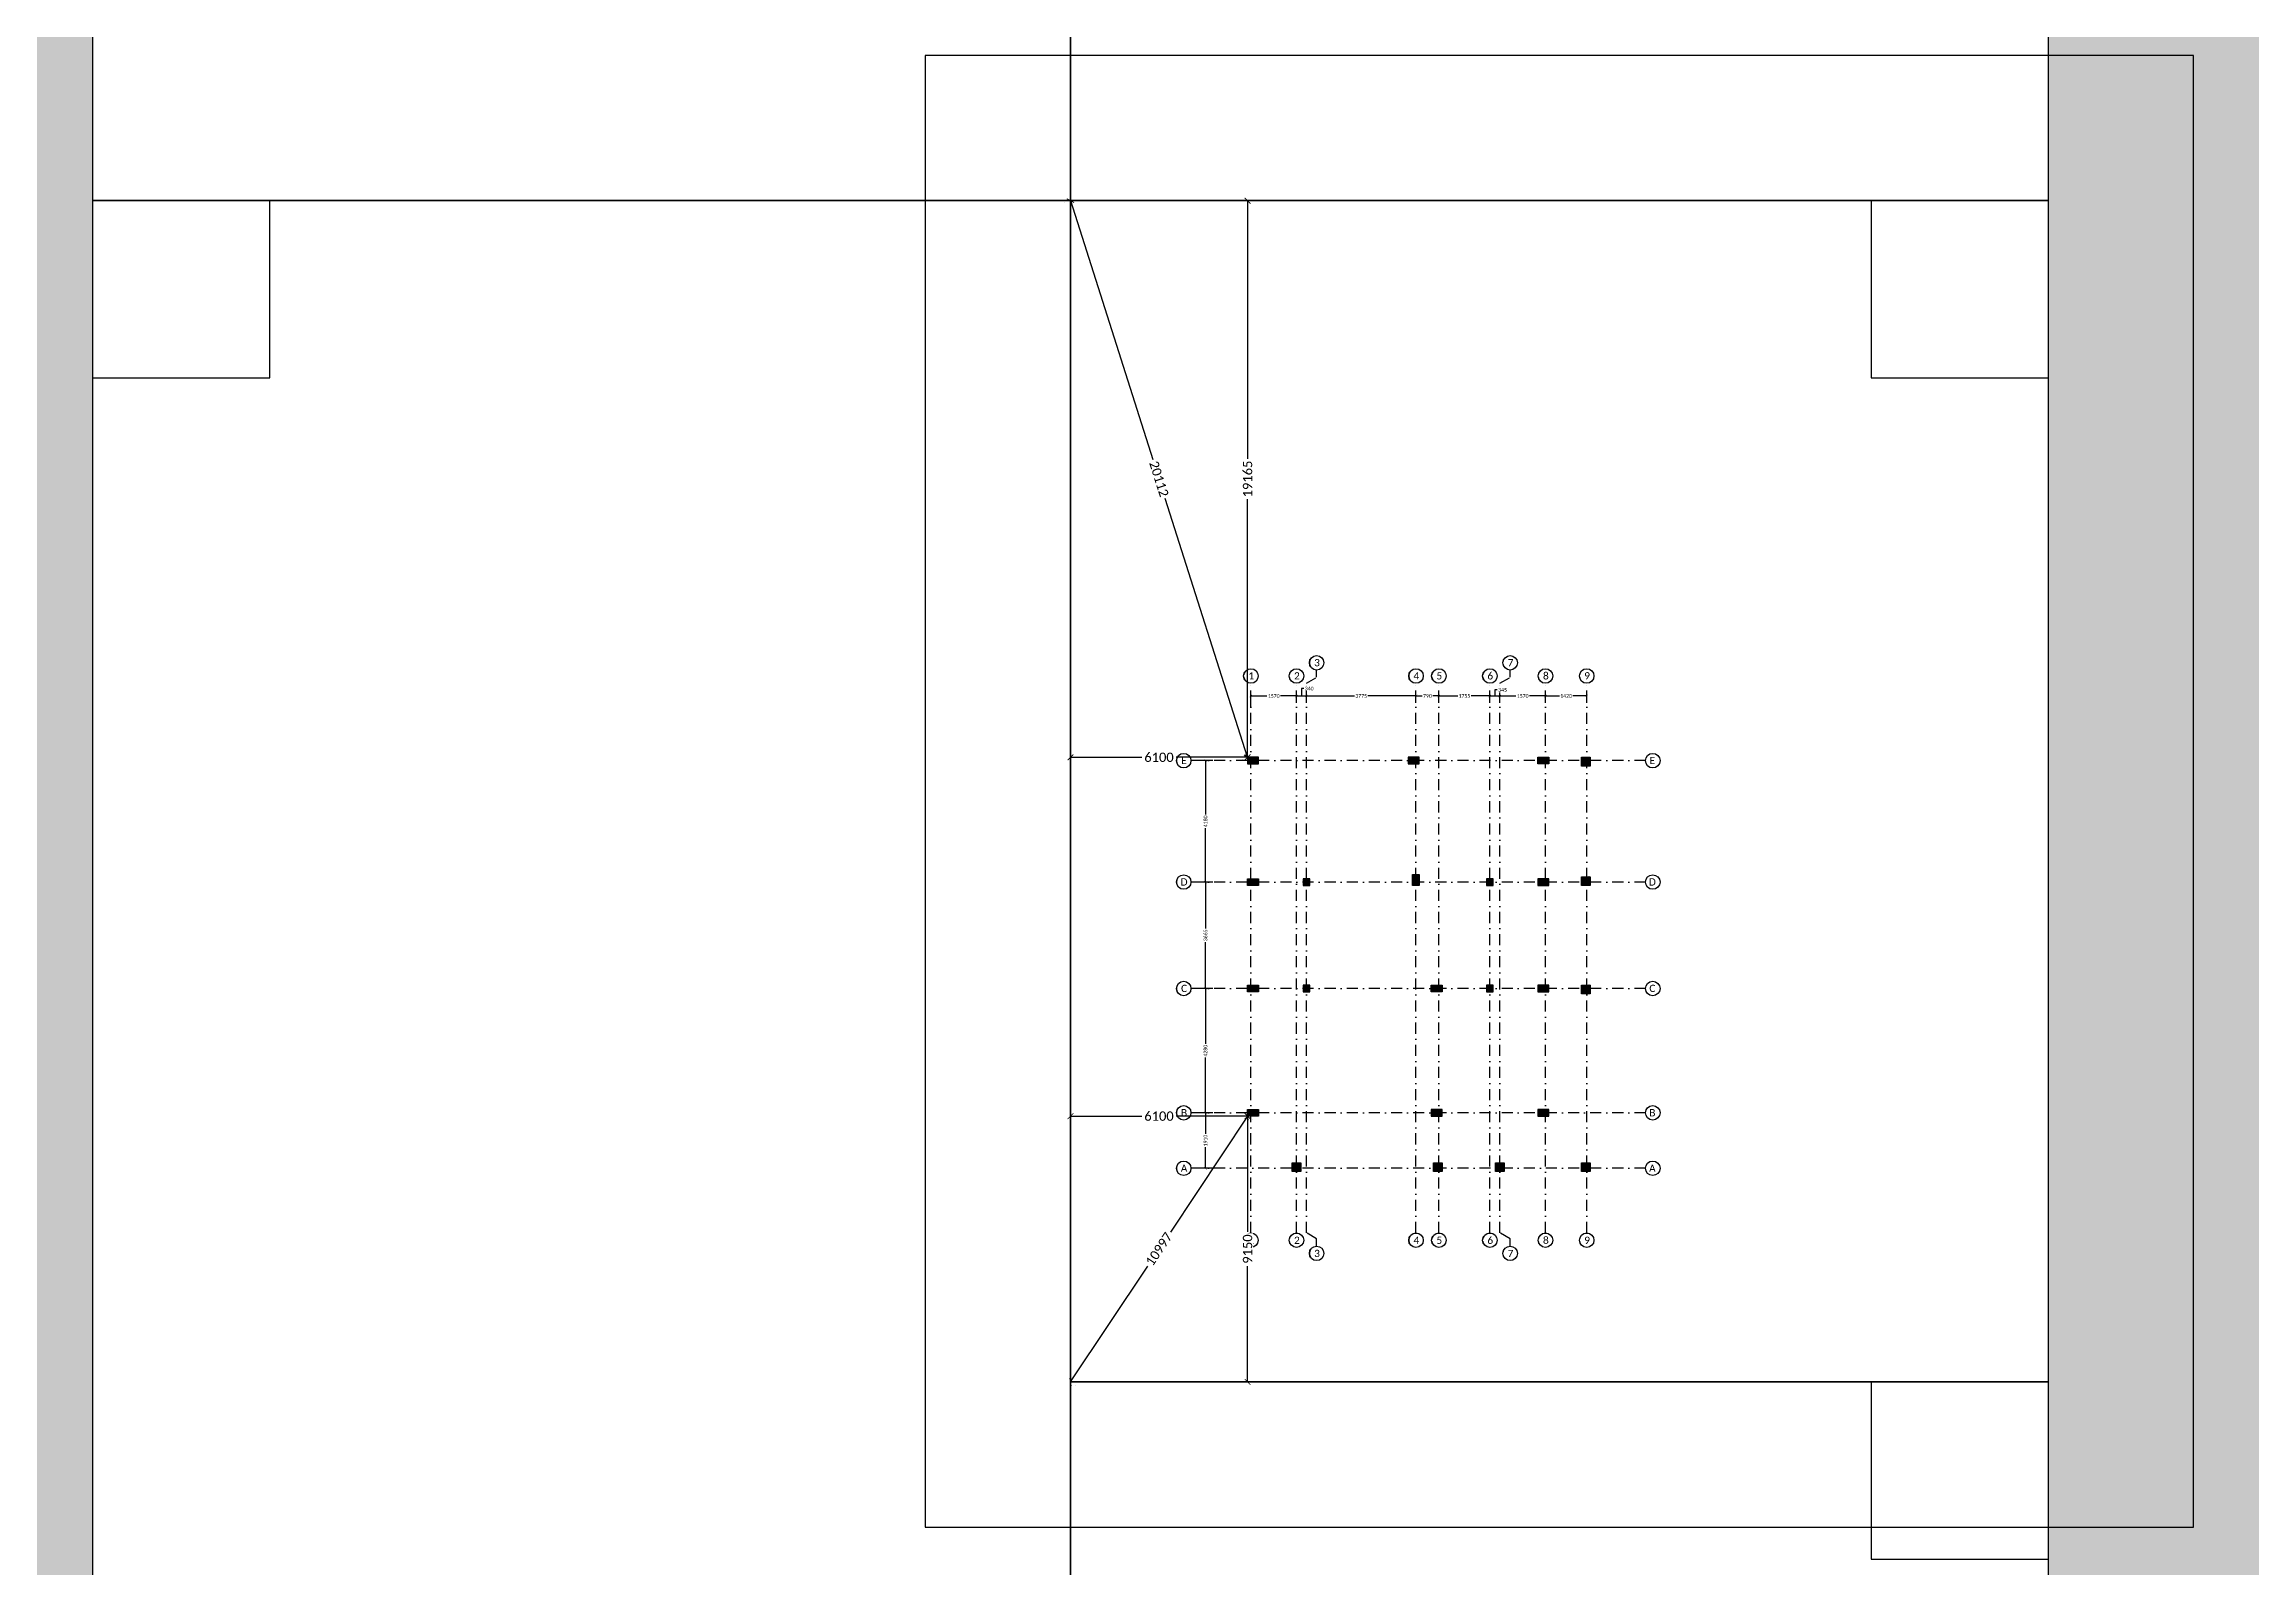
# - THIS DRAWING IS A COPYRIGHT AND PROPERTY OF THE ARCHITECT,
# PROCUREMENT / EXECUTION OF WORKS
# Model space of a CAD drawing. Header units: millimetres. Extents: x -176651 to 388869, y -39409 to 486614.
# Drawn here: x 214975 to 291010, y 152845 to 205302 of the extents above; entities that cross this region are included whole.
import ezdxf

# ---------------------------------------------------------------- set-up
doc = ezdxf.new("R2010")
doc.units = ezdxf.units.MM
doc.header["$LTSCALE"] = 150
doc.linetypes.add('3BHK-W(SB)$0$HIDDEN', pattern=[0.375, 0.25, -0.125])
doc.linetypes.add('DASHDOTX2', pattern=[50.8, 25.4, -12.7, 0, -12.7])
for name, color, linetype in [('ad-Column', 3, 'Continuous'), ('ad-Column Hatch', 125, 'Continuous'), ('ad-Grid', 8, 'DASHDOTX2'), ('ad-Parking', 2, 'Continuous'), ('ad-RCC', 3, 'Continuous'), ('ad-RCC Hatch', 125, 'Continuous'), ('ad-Road', 8, 'Continuous'), ('ad-Road Hatch', 8, 'Continuous'), ('ad-Text main', 7, 'Continuous')]:
    doc.layers.add(name, color=color, linetype=linetype)
doc.layers.add('ad-Dimension', color=5, linetype='Continuous', true_color=0x0000ff)
doc.layers.add('ad-Plot Boundary', color=6, linetype='Continuous', true_color=0xff00ff)
doc.layers.add('ad-Grid Dimension', color=6, linetype='Continuous', lineweight=0, true_color=0xff00ff)
doc.styles.get("Standard").update_dxf_attribs({"font": 'calibril.ttf'})
doc.dimstyles.new('A-75-DIM-INT (Framing)', dxfattribs={"dimscale": 100, "dimtxt": 1.6, "dimasz": 1, "dimexe": 1, "dimexo": 1, "dimgap": 0.5, "dimtad": 0, "dimdec": 0, "dimdsep": 46, "dimtxsty": 'Standard', "dimblk": 'ARCHTICK', "dimcen": 0.025, "dimclrd": 5, "dimclre": 5, "dimclrt": 256, "dimazin": 2, "dimtfac": 1, "dimtdec": 0, "dimtmove": 1, "dimatfit": 0, "dimldrblk": 'ARCHTICK', "dimfxl": 1, "dimfxlon": 1, "dimtfill": 1, "dimtolj": 1, "dimtzin": 0, "dimarcsym": 0})

# ---------------------------------------------------------------- blocks, each defined once
blk = doc.blocks.new('A$C4fb60e89')
at = {"layer": 'ad-Road Hatch', "ltscale": 5, "transparency": 33554687}
h = blk.add_hatch(dxfattribs=at)
h.set_pattern_fill('AR-HBONE', color=256, scale=15)
h.set_pattern_definition([(45, (-193247.7, -428758.8), (0, 2155.2615), [4572, -1524]), (135, (-192170.1, -427681.1), (2e-13, 2155.2615), [4572, -1524])])
h.paths.add_polyline_path([(175594, -250241), (169178, -249341), (167473, -249057), (167473, -138694), (101313, -138694), (101313, -199954), (101308, -237995), (101040, -268291), (101008, -280968), (101066, -293684), (101243, -311127), (100910, -319344), (100949, -333937), (100669, -366960), (100727, -390983), (100669, -404586), (100538, -420418), (100467, -428759), (92426, -427265), (92163, -427209), (92163, -321454), (24803, -321454), (24803, -412961), (15653, -411029), (15654, -321452), (-19535, -321452), (-34427, -319477), (-65207, -315395), (-171770, -301268), (-185854, -298333), (-193248, -296832), (-193244, -292908), (-191914, -285219), (-191839, -284679), (-183397, -286393), (-169723, -289243), (-53141, -304698), (-18730, -309262), (15653, -309262), (15653, 703), (24803, 1115), (24803, -129544), (92163, -129544), (92163, 15133), (101313, 17713), (101313, -129544), (167473, -129544), (167473, 35552), (175738, 37855), (175849, 28595), (175836, 25947), (175777, 14040), (175855, 2316), (175660, -18036), (175731, -34039), (175718, -46839), (175673, -63402), (175816, -82072), (175542, -106356), (175490, -124641), (175575, -145019), (175731, -168892), (175797, -181269), (175797, -192667), (175744, -208200), (175829, -223277), (175888, -234871)])
h.paths.add_polyline_path([(24803, -309264), (92163, -309264), (92163, -138694), (24803, -138694)], flags=16)
at = {"layer": 'ad-Road', "ltscale": 5}
blk.add_lwpolyline([(24803, -309264), (92163, -309264), (92163, -138694), (24803, -138694)], close=True, dxfattribs=at)
blk = doc.blocks.new('zw$E7CA')
at = {"layer": 'ad-Plot Boundary'}
blk.add_lwpolyline([(0, 0), (33680, 0), (33680, 30050), (0, 30050)], close=True, dxfattribs=at)
blk = doc.blocks.new('zw$A88E')
at = {"layer": 'ad-Plot Boundary'}
for points in [[(-150934, -314069), (-117254, -314069), (-117254, -266699), (-150934, -266699)], [(-117254, -307369), (-83574, -307369), (-83574, -266699), (-117254, -266699)], [(-117254, -347119), (-83574, -347119), (-83574, -307369), (-117254, -307369)]]:
    blk.add_lwpolyline(points, close=True, dxfattribs=at)
at = {"layer": 'ad-Plot Boundary', "ltscale": 5}
for p in [(-150934, -266699), (-117254, -266699)]:
    blk.add_blockref('zw$E7CA', p, dxfattribs=at)
blk = doc.blocks.new('zw$944D')
at = {"layer": 'ad-Parking', "ltscale": 5}
blk.add_lwpolyline([(0, 0), (6100, 0), (6100, 6100), (0, 6100)], close=True, dxfattribs=at)
blk = doc.blocks.new('zw$2786')
at = {"layer": 'ad-Parking', "ltscale": 5}
for p in [(36699, -154187), (97959, -154187), (97959, -194857)]:
    blk.add_blockref('zw$944D', p, dxfattribs=at)
blk = doc.blocks.new("Plot's Boundary")
at = {"layer": 'ad-Road', "ltscale": 5}
blk.add_blockref('A$C4fb60e89', (191839, 428759), dxfattribs=at)
at = {"layer": 'ad-Parking', "ltscale": 5}
blk.add_blockref('zw$2786', (179944, 348002), dxfattribs=at)
at = {"layer": 'ad-Plot Boundary', "ltscale": 5}
blk.add_blockref('zw$A88E', (367577, 466614), dxfattribs=at)
blk = doc.blocks.new('_ArchTick')
at = {"color": 0, "linetype": 'ByBlock', "const_width": 0.15}
blk.add_lwpolyline([(-0.5, -0.5), (0.5, 0.5)], dxfattribs=at)
blk = doc.blocks.new('*D33')
at = {"layer": 'ad-Grid Dimension', "lineweight": -2}
for p, q in [((115, 14105), (115, 14547)), ((115, 14467), (669, 14467)), ((1685, 14467), (1131, 14467)), ((1685, 14235), (1685, 14547))]:
    blk.add_line(p, q, dxfattribs=at)
at = {"layer": 'Defpoints', "color": 0}
for p in [(1685, 14467), (115, 14025), (1685, 14155)]:
    blk.add_point(p, dxfattribs=at)
at = {"layer": 'ad-Grid Dimension', "lineweight": -2, "xscale": 80, "yscale": 80, "zscale": 80, "rotation": 180}
blk.add_blockref('_ArchTick', (115, 14467), dxfattribs=at)
at = {"layer": 'ad-Grid Dimension', "lineweight": -2, "xscale": 80, "yscale": 80, "zscale": 80}
blk.add_blockref('_ArchTick', (1685, 14467), dxfattribs=at)
at = {"layer": 'ad-Grid Dimension', "insert": (900, 14467), "char_height": 128, "attachment_point": 5, "bg_fill": 3, "box_fill_scale": 1.1, "bg_fill_color": 257, "bg_fill_transparency": 0}
blk.add_mtext('\\A1;1570', dxfattribs=at)
blk = doc.blocks.new('*D34')
at = {"layer": 'ad-Grid Dimension', "lineweight": -2}
for p, q in [((1685, 14235), (1685, 14547)), ((1685, 14467), (2025, 14467)), ((1857, 14720), (1855, 14467)), ((1937, 14720), (1857, 14720)), ((2025, 14235), (2025, 14547))]:
    blk.add_line(p, q, dxfattribs=at)
at = {"layer": 'Defpoints', "color": 0}
for p in [(1685, 14155), (2025, 14155)]:
    blk.add_point(p, dxfattribs=at)
at = {"layer": 'ad-Grid Dimension', "lineweight": -2, "xscale": 80, "yscale": 80, "zscale": 80, "rotation": 180}
blk.add_blockref('_ArchTick', (1685, 14467), dxfattribs=at)
at = {"layer": 'ad-Grid Dimension', "lineweight": -2, "xscale": 80, "yscale": 80, "zscale": 80}
blk.add_blockref('_ArchTick', (2025, 14467), dxfattribs=at)
at = {"layer": 'ad-Grid Dimension', "insert": (2121, 14720), "char_height": 128, "attachment_point": 5, "bg_fill": 3, "box_fill_scale": 1.1, "bg_fill_color": 257, "bg_fill_transparency": 0}
blk.add_mtext('\\A1;340', dxfattribs=at)
at = {"layer": 'Defpoints', "color": 0}
blk.add_point((2025, 14467), dxfattribs=at)
blk = doc.blocks.new('*D35')
at = {"layer": 'ad-Grid Dimension', "lineweight": -2}
for p, q in [((2025, 14235), (2025, 14547)), ((2025, 14467), (3680, 14467)), ((5800, 14467), (4145, 14467)), ((5800, 14235), (5800, 14547))]:
    blk.add_line(p, q, dxfattribs=at)
at = {"layer": 'Defpoints', "color": 0}
for p in [(5800, 14467), (2025, 14155), (5800, 14155)]:
    blk.add_point(p, dxfattribs=at)
at = {"layer": 'ad-Grid Dimension', "lineweight": -2, "xscale": 80, "yscale": 80, "zscale": 80, "rotation": 180}
blk.add_blockref('_ArchTick', (2025, 14467), dxfattribs=at)
at = {"layer": 'ad-Grid Dimension', "lineweight": -2, "xscale": 80, "yscale": 80, "zscale": 80}
blk.add_blockref('_ArchTick', (5800, 14467), dxfattribs=at)
at = {"layer": 'ad-Grid Dimension', "insert": (3913, 14467), "char_height": 128, "attachment_point": 5, "bg_fill": 3, "box_fill_scale": 1.1, "bg_fill_color": 257, "bg_fill_transparency": 0}
blk.add_mtext('\\A1;3775', dxfattribs=at)
blk = doc.blocks.new('*D36')
at = {"layer": 'ad-Grid Dimension', "lineweight": -2}
for p, q in [((5800, 14235), (5800, 14547)), ((5800, 14467), (6011, 14467)), ((6590, 14467), (6379, 14467)), ((6590, 14235), (6590, 14547))]:
    blk.add_line(p, q, dxfattribs=at)
at = {"layer": 'ad-Grid Dimension', "lineweight": -2, "xscale": 80, "yscale": 80, "zscale": 80, "rotation": 180}
blk.add_blockref('_ArchTick', (5800, 14467), dxfattribs=at)
at = {"layer": 'ad-Grid Dimension', "lineweight": -2, "xscale": 80, "yscale": 80, "zscale": 80}
blk.add_blockref('_ArchTick', (6590, 14467), dxfattribs=at)
at = {"layer": 'ad-Grid Dimension', "insert": (6195, 14467), "char_height": 128, "attachment_point": 5, "bg_fill": 3, "box_fill_scale": 1.1, "bg_fill_color": 257, "bg_fill_transparency": 0}
blk.add_mtext('\\A1;790', dxfattribs=at)
at = {"layer": 'Defpoints', "color": 0}
for p in [(6590, 14467), (5800, 14155), (6590, 14155)]:
    blk.add_point(p, dxfattribs=at)
blk = doc.blocks.new('*D37')
at = {"layer": 'ad-Grid Dimension', "lineweight": -2}
for p, q in [((6590, 14235), (6590, 14547)), ((6590, 14467), (7239, 14467)), ((8345, 14467), (7696, 14467)), ((8345, 14235), (8345, 14547))]:
    blk.add_line(p, q, dxfattribs=at)
at = {"layer": 'Defpoints', "color": 0}
for p in [(8345, 14467), (6590, 14155), (8345, 14155)]:
    blk.add_point(p, dxfattribs=at)
at = {"layer": 'ad-Grid Dimension', "lineweight": -2, "xscale": 80, "yscale": 80, "zscale": 80, "rotation": 180}
blk.add_blockref('_ArchTick', (6590, 14467), dxfattribs=at)
at = {"layer": 'ad-Grid Dimension', "lineweight": -2, "xscale": 80, "yscale": 80, "zscale": 80}
blk.add_blockref('_ArchTick', (8345, 14467), dxfattribs=at)
at = {"layer": 'ad-Grid Dimension', "insert": (7468, 14467), "char_height": 128, "attachment_point": 5, "bg_fill": 3, "box_fill_scale": 1.1, "bg_fill_color": 257, "bg_fill_transparency": 0}
blk.add_mtext('\\A1;1755', dxfattribs=at)
blk = doc.blocks.new('*D38')
at = {"layer": 'ad-Grid Dimension', "lineweight": -2}
for p, q in [((8690, 14235), (8690, 14547)), ((8690, 14467), (9244, 14467)), ((10260, 14467), (9706, 14467)), ((10260, 14235), (10260, 14547))]:
    blk.add_line(p, q, dxfattribs=at)
at = {"layer": 'Defpoints', "color": 0}
for p in [(10260, 14467), (8690, 14155), (10260, 14155)]:
    blk.add_point(p, dxfattribs=at)
at = {"layer": 'ad-Grid Dimension', "lineweight": -2, "xscale": 80, "yscale": 80, "zscale": 80, "rotation": 180}
blk.add_blockref('_ArchTick', (8690, 14467), dxfattribs=at)
at = {"layer": 'ad-Grid Dimension', "lineweight": -2, "xscale": 80, "yscale": 80, "zscale": 80}
blk.add_blockref('_ArchTick', (10260, 14467), dxfattribs=at)
at = {"layer": 'ad-Grid Dimension', "insert": (9475, 14467), "char_height": 128, "attachment_point": 5, "bg_fill": 3, "box_fill_scale": 1.1, "bg_fill_color": 257, "bg_fill_transparency": 0}
blk.add_mtext('\\A1;1570', dxfattribs=at)
blk = doc.blocks.new('*D39')
at = {"layer": 'ad-Grid Dimension', "lineweight": -2}
for p, q in [((-1202, 12240), (-1530, 12240)), ((-1450, 12240), (-1450, 10388)), ((-1450, 8060), (-1450, 9912)), ((-1202, 8060), (-1530, 8060))]:
    blk.add_line(p, q, dxfattribs=at)
at = {"layer": 'Defpoints', "color": 0}
for p in [(-1122, 12240), (-1450, 8060), (-1122, 8060)]:
    blk.add_point(p, dxfattribs=at)
at = {"layer": 'ad-Grid Dimension', "lineweight": -2, "xscale": 80, "yscale": 80, "zscale": 80}
for p, rotation in [((-1450, 12240), 90), ((-1450, 8060), 270)]:
    blk.add_blockref('_ArchTick', p, dxfattribs=dict(at, rotation=rotation))
at = {"layer": 'ad-Grid Dimension', "insert": (-1450, 10150), "char_height": 128, "attachment_point": 5, "rotation": 90, "bg_fill": 3, "box_fill_scale": 1.1, "bg_fill_color": 257, "bg_fill_transparency": 0}
blk.add_mtext('\\A1;4180', dxfattribs=at)
blk = doc.blocks.new('*D28')
at = {"layer": 'ad-Grid Dimension', "lineweight": -2}
for p, q in [((-1202, 8060), (-1530, 8060)), ((-1450, 8060), (-1450, 6460)), ((-1450, 4395), (-1450, 5995)), ((-1202, 4395), (-1530, 4395))]:
    blk.add_line(p, q, dxfattribs=at)
at = {"layer": 'Defpoints', "color": 0}
for p in [(-1122, 8060), (-1450, 4395), (-1122, 4395)]:
    blk.add_point(p, dxfattribs=at)
at = {"layer": 'ad-Grid Dimension', "lineweight": -2, "xscale": 80, "yscale": 80, "zscale": 80}
for p, rotation in [((-1450, 8060), 90), ((-1450, 4395), 270)]:
    blk.add_blockref('_ArchTick', p, dxfattribs=dict(at, rotation=rotation))
at = {"layer": 'ad-Grid Dimension', "insert": (-1450, 6227), "char_height": 128, "attachment_point": 5, "rotation": 90, "bg_fill": 3, "box_fill_scale": 1.1, "bg_fill_color": 257, "bg_fill_transparency": 0}
blk.add_mtext('\\A1;3665', dxfattribs=at)
blk = doc.blocks.new('*D29')
at = {"layer": 'ad-Grid Dimension', "lineweight": -2}
for p, q in [((-1202, 4395), (-1531, 4395)), ((-1451, 4395), (-1451, 2493)), ((-1451, 115), (-1451, 2017)), ((-1451, 115), (-1531, 115))]:
    blk.add_line(p, q, dxfattribs=at)
at = {"layer": 'Defpoints', "color": 0}
for p in [(-1122, 4395), (-1451, 115), (-1371, 115)]:
    blk.add_point(p, dxfattribs=at)
at = {"layer": 'ad-Grid Dimension', "lineweight": -2, "xscale": 80, "yscale": 80, "zscale": 80}
for p, rotation in [((-1451, 4395), 90), ((-1451, 115), 270)]:
    blk.add_blockref('_ArchTick', p, dxfattribs=dict(at, rotation=rotation))
at = {"layer": 'ad-Grid Dimension', "insert": (-1451, 2255), "char_height": 128, "attachment_point": 5, "rotation": 90, "bg_fill": 3, "box_fill_scale": 1.1, "bg_fill_color": 257, "bg_fill_transparency": 0}
blk.add_mtext('\\A1;4280', dxfattribs=at)
blk = doc.blocks.new('*D30')
at = {"layer": 'ad-Grid Dimension', "lineweight": -2}
for p, q in [((-1202, 115), (-1530, 115)), ((-1450, 115), (-1450, -609)), ((-1450, -1795), (-1450, -1071)), ((-1156, -1795), (-1530, -1795))]:
    blk.add_line(p, q, dxfattribs=at)
at = {"layer": 'Defpoints', "color": 0}
for p in [(-1122, 115), (-1450, -1795), (-1076, -1795)]:
    blk.add_point(p, dxfattribs=at)
at = {"layer": 'ad-Grid Dimension', "lineweight": -2, "xscale": 80, "yscale": 80, "zscale": 80}
for p, rotation in [((-1450, 115), 90), ((-1450, -1795), 270)]:
    blk.add_blockref('_ArchTick', p, dxfattribs=dict(at, rotation=rotation))
at = {"layer": 'ad-Grid Dimension', "insert": (-1450, -840), "char_height": 128, "attachment_point": 5, "rotation": 90, "bg_fill": 3, "box_fill_scale": 1.1, "bg_fill_color": 257, "bg_fill_transparency": 0}
blk.add_mtext('\\A1;1910', dxfattribs=at)
blk = doc.blocks.new('*D31')
at = {"layer": 'ad-Grid Dimension', "lineweight": -2}
for p, q in [((10260, 14235), (10260, 14547)), ((10260, 14467), (10739, 14467)), ((11680, 14467), (11201, 14467)), ((11680, 14235), (11680, 14547))]:
    blk.add_line(p, q, dxfattribs=at)
at = {"layer": 'Defpoints', "color": 0}
for p in [(11680, 14467), (10260, 14155), (11680, 14155)]:
    blk.add_point(p, dxfattribs=at)
at = {"layer": 'ad-Grid Dimension', "lineweight": -2, "xscale": 80, "yscale": 80, "zscale": 80, "rotation": 180}
blk.add_blockref('_ArchTick', (10260, 14467), dxfattribs=at)
at = {"layer": 'ad-Grid Dimension', "lineweight": -2, "xscale": 80, "yscale": 80, "zscale": 80}
blk.add_blockref('_ArchTick', (11680, 14467), dxfattribs=at)
at = {"layer": 'ad-Grid Dimension', "insert": (10970, 14467), "char_height": 128, "attachment_point": 5, "bg_fill": 3, "box_fill_scale": 1.1, "bg_fill_color": 257, "bg_fill_transparency": 0}
blk.add_mtext('\\A1;1420', dxfattribs=at)
blk = doc.blocks.new('*D32')
at = {"layer": 'ad-Grid Dimension', "lineweight": -2}
for p, q in [((8345, 14235), (8345, 14547)), ((8345, 14467), (8690, 14467)), ((8521, 14673), (8518, 14467)), ((8601, 14673), (8521, 14673)), ((8690, 14235), (8690, 14547))]:
    blk.add_line(p, q, dxfattribs=at)
at = {"layer": 'Defpoints', "color": 0}
for p in [(8345, 14155), (8690, 14155)]:
    blk.add_point(p, dxfattribs=at)
at = {"layer": 'ad-Grid Dimension', "lineweight": -2, "xscale": 80, "yscale": 80, "zscale": 80, "rotation": 180}
blk.add_blockref('_ArchTick', (8345, 14467), dxfattribs=at)
at = {"layer": 'ad-Grid Dimension', "lineweight": -2, "xscale": 80, "yscale": 80, "zscale": 80}
blk.add_blockref('_ArchTick', (8690, 14467), dxfattribs=at)
at = {"layer": 'ad-Grid Dimension', "insert": (8782, 14673), "char_height": 128, "attachment_point": 5, "bg_fill": 3, "box_fill_scale": 1.1, "bg_fill_color": 257, "bg_fill_transparency": 0}
blk.add_mtext('\\A1;345', dxfattribs=at)
at = {"layer": 'Defpoints', "color": 0}
blk.add_point((8690, 14467), dxfattribs=at)
blk = doc.blocks.new('A$C42b14ea2')
at = {"layer": 'ad-RCC Hatch', "transparency": 33554687}
h = blk.add_hatch(dxfattribs=at)
h.set_pattern_fill('ANSI31', color=256, scale=10)
h.set_pattern_definition([(45, (8643.536, 7380), (-22.45064, 22.45064), [])])
h.paths.add_polyline_path([(0, 0), (300, 0), (300, 300), (0, 300)])
at = {"layer": 'ad-RCC'}
blk.add_lwpolyline([(0, 0), (300, 0), (300, 300), (0, 300)], close=True, dxfattribs=at)
blk = doc.blocks.new('zw$6AA0')
at = {"layer": 'ad-Column Hatch', "transparency": 33554687}
h = blk.add_hatch(color=256, dxfattribs=at)
h.dxf.hatch_style = 1
h.paths.add_polyline_path([(0, -230), (380, -230), (380, 0), (0, 0)])
at = {"layer": 'ad-Column'}
blk.add_lwpolyline([(0, -230), (380, -230), (380, 0), (0, 0)], close=True, dxfattribs=at)
blk = doc.blocks.new('zw$C199')
at = {"layer": 'ad-Column Hatch', "transparency": 33554687}
h = blk.add_hatch(color=256, dxfattribs=at)
h.dxf.hatch_style = 1
h.paths.add_polyline_path([(0, 0), (230, 0), (230, 230), (0, 230)])
at = {"layer": 'ad-Column'}
blk.add_lwpolyline([(0, 0), (230, 0), (230, 230), (0, 230)], close=True, dxfattribs=at)
blk = doc.blocks.new('1215E_Columns')
at = {"xscale": -1, "rotation": 180.0000000000004}
for p in [(11495, 12355), (11495, 4510)]:
    blk.add_blockref('A$C42b14ea2', p, dxfattribs=at)
at = {"xscale": -1}
for p in [(11795, 7945), (1835, -1910), (6705, -1910), (8840, -1910), (11795, -1910)]:
    blk.add_blockref('A$C42b14ea2', p, dxfattribs=at)
at = {"layer": 'ad-Column'}
for name, p, rotation in [('zw$6AA0', (0, 12355), 359.9999999999994), ('zw$C199', (1910, 7945), 359.9999999999996), ('zw$C199', (8230, 7945), 359.9999999999996), ('zw$6AA0', (10375, 7945), 179.9999999999996), ('zw$C199', (1910, 4280), 359.9999999999996), ('zw$C199', (8230, 4280), 359.9999999999996), ('zw$6AA0', (10375, 4280), 179.9999999999996), ('zw$6AA0', (6705, 0), 179.9999999999996), ('zw$6AA0', (10375, 0), 179.9999999999996)]:
    blk.add_blockref(name, p, dxfattribs=dict(at, rotation=rotation))
blk.add_blockref('zw$6AA0', (5535, 12355), dxfattribs=at)
at = {"layer": 'ad-Column', "xscale": -1}
for p, rotation in [((10375, 12355), 359.9999999999996), ((0, 7945), 179.9999999999995), ((5915, 7945), 270), ((0, 4280), 179.9999999999995), ((6705, 4510), 359.9999999999996), ((0, 0), 179.9999999999995)]:
    blk.add_blockref('zw$6AA0', p, dxfattribs=dict(at, rotation=rotation))
blk = doc.blocks.new('*D13')
at = {"layer": 'ad-Dimension', "linetype": '3BHK-W(SB)$0$HIDDEN', "lineweight": -2}
for p, q in [((-16275, 31520), (-10175, 31520)), ((-10575, 12355), (-10575, 12355))]:
    blk.add_line(p, q, dxfattribs=at)
at = {"layer": 'ad-Dimension', "lineweight": -2}
for p, q in [((-10375, 31520), (-10375, 22636)), ((-10375, 12355), (-10375, 21239))]:
    blk.add_line(p, q, dxfattribs=at)
at = {"layer": 'Defpoints', "color": 0}
for p in [(-16475, 31520), (-10375, 31520), (-10375, 12355)]:
    blk.add_point(p, dxfattribs=at)
at = {"layer": 'ad-Dimension', "lineweight": -2, "xscale": 200, "yscale": 200, "zscale": 200}
for p, rotation in [((-10375, 31520), 90), ((-10375, 12355), 270)]:
    blk.add_blockref('_ArchTick', p, dxfattribs=dict(at, rotation=rotation))
at = {"layer": 'ad-Dimension', "insert": (-10375, 21937), "char_height": 320, "attachment_point": 5, "rotation": 90, "bg_fill": 3, "box_fill_scale": 1.1, "bg_fill_color": 257, "bg_fill_transparency": 0}
blk.add_mtext('\\A1;19165', dxfattribs=at)
blk = doc.blocks.new('*D14')
at = {"layer": 'ad-Dimension', "linetype": '3BHK-W(SB)$0$HIDDEN', "lineweight": -2}
for p, q in [((-16475, 13905), (-16475, 12155)), ((-10375, 12555), (-10375, 12555))]:
    blk.add_line(p, q, dxfattribs=at)
at = {"layer": 'ad-Dimension', "lineweight": -2}
for p, q in [((-16475, 12355), (-14012, 12355)), ((-10375, 12355), (-12838, 12355))]:
    blk.add_line(p, q, dxfattribs=at)
at = {"layer": 'Defpoints', "color": 0}
for p in [(-16475, 14105), (-16475, 12355), (-10375, 12355)]:
    blk.add_point(p, dxfattribs=at)
at = {"layer": 'ad-Dimension', "lineweight": -2, "xscale": 200, "yscale": 200, "zscale": 200, "rotation": 180}
blk.add_blockref('_ArchTick', (-16475, 12355), dxfattribs=at)
at = {"layer": 'ad-Dimension', "lineweight": -2, "xscale": 200, "yscale": 200, "zscale": 200}
blk.add_blockref('_ArchTick', (-10375, 12355), dxfattribs=at)
at = {"layer": 'ad-Dimension', "insert": (-13425, 12355), "char_height": 320, "attachment_point": 5, "bg_fill": 3, "box_fill_scale": 1.1, "bg_fill_color": 257, "bg_fill_transparency": 0}
blk.add_mtext('\\A1;6100', dxfattribs=at)
blk = doc.blocks.new('*D15')
at = {"layer": 'ad-Dimension', "linetype": '3BHK-W(SB)$0$HIDDEN', "lineweight": -2}
for p, q in [((-16666, 31459), (-16666, 31459)), ((-10566, 12294), (-10566, 12294))]:
    blk.add_line(p, q, dxfattribs=at)
at = {"layer": 'ad-Dimension', "lineweight": -2}
for p, q in [((-16475, 31520), (-13639, 22611)), ((-10375, 12355), (-13211, 21264))]:
    blk.add_line(p, q, dxfattribs=at)
at = {"layer": 'Defpoints', "color": 0}
for p in [(-16475, 31520), (-16475, 31520), (-10375, 12355)]:
    blk.add_point(p, dxfattribs=at)
at = {"layer": 'ad-Dimension', "lineweight": -2, "xscale": 200, "yscale": 200, "zscale": 200}
for p, rotation in [((-16475, 31520), 107.65567697351), ((-10375, 12355), 287.65567697351)]:
    blk.add_blockref('_ArchTick', p, dxfattribs=dict(at, rotation=rotation))
at = {"layer": 'ad-Dimension', "insert": (-13425, 21937), "char_height": 320, "attachment_point": 5, "rotation": 287.65568, "bg_fill": 3, "box_fill_scale": 1.1, "bg_fill_color": 257, "bg_fill_transparency": 0}
blk.add_mtext('\\A1;20112', dxfattribs=at)
blk = doc.blocks.new('*D16')
at = {"layer": 'ad-Dimension', "linetype": '3BHK-W(SB)$0$HIDDEN', "lineweight": -2}
for p, q in [((-10575, 0), (-10575, 0)), ((-16275, -9150), (-10175, -9150))]:
    blk.add_line(p, q, dxfattribs=at)
at = {"layer": 'ad-Dimension', "lineweight": -2}
for p, q in [((-10375, 0), (-10375, -3985)), ((-10375, -9150), (-10375, -5165))]:
    blk.add_line(p, q, dxfattribs=at)
at = {"layer": 'Defpoints', "color": 0}
for p in [(-10375, 0), (-16475, -9150), (-10375, -9150)]:
    blk.add_point(p, dxfattribs=at)
at = {"layer": 'ad-Dimension', "lineweight": -2, "xscale": 200, "yscale": 200, "zscale": 200}
for p, rotation in [((-10375, 0), 90), ((-10375, -9150), 270)]:
    blk.add_blockref('_ArchTick', p, dxfattribs=dict(at, rotation=rotation))
at = {"layer": 'ad-Dimension', "insert": (-10375, -4575), "char_height": 320, "attachment_point": 5, "rotation": 90, "bg_fill": 3, "box_fill_scale": 1.1, "bg_fill_color": 257, "bg_fill_transparency": 0}
blk.add_mtext('\\A1;9150', dxfattribs=at)
blk = doc.blocks.new('*D17')
at = {"layer": 'ad-Dimension', "linetype": '3BHK-W(SB)$0$HIDDEN', "lineweight": -2}
for p, q in [((-16475, -860), (-16475, 200)), ((-10375, 200), (-10375, 200))]:
    blk.add_line(p, q, dxfattribs=at)
at = {"layer": 'ad-Dimension', "lineweight": -2}
for p, q in [((-16475, 0), (-14012, 0)), ((-10375, 0), (-12838, 0))]:
    blk.add_line(p, q, dxfattribs=at)
at = {"layer": 'Defpoints', "color": 0}
for p in [(-16475, 0), (-10375, 0), (-16475, -1060)]:
    blk.add_point(p, dxfattribs=at)
at = {"layer": 'ad-Dimension', "lineweight": -2, "xscale": 200, "yscale": 200, "zscale": 200, "rotation": 180}
blk.add_blockref('_ArchTick', (-16475, 0), dxfattribs=at)
at = {"layer": 'ad-Dimension', "lineweight": -2, "xscale": 200, "yscale": 200, "zscale": 200}
blk.add_blockref('_ArchTick', (-10375, 0), dxfattribs=at)
at = {"layer": 'ad-Dimension', "insert": (-13425, 0), "char_height": 320, "attachment_point": 5, "bg_fill": 3, "box_fill_scale": 1.1, "bg_fill_color": 257, "bg_fill_transparency": 0}
blk.add_mtext('\\A1;6100', dxfattribs=at)
blk = doc.blocks.new('*D18')
at = {"layer": 'ad-Dimension', "lineweight": -2}
for p, q in [((-10375, 0), (-13035, -3990)), ((-16475, -9150), (-13815, -5160))]:
    blk.add_line(p, q, dxfattribs=at)
at = {"layer": 'ad-Dimension', "linetype": '3BHK-W(SB)$0$HIDDEN', "lineweight": -2}
for p, q in [((-10209, -111), (-10209, -111)), ((-16309, -9261), (-16309, -9261))]:
    blk.add_line(p, q, dxfattribs=at)
at = {"layer": 'Defpoints', "color": 0}
for p in [(-10375, 0), (-16475, -9150), (-16475, -9150)]:
    blk.add_point(p, dxfattribs=at)
at = {"layer": 'ad-Dimension', "lineweight": -2, "xscale": 200, "yscale": 200, "zscale": 200}
for p, rotation in [((-10375, 0), 56.30993247402081), ((-16475, -9150), 236.3099324740208)]:
    blk.add_blockref('_ArchTick', p, dxfattribs=dict(at, rotation=rotation))
at = {"layer": 'ad-Dimension', "insert": (-13425, -4575), "char_height": 320, "attachment_point": 5, "rotation": 56.30993, "bg_fill": 3, "box_fill_scale": 1.1, "bg_fill_color": 257, "bg_fill_transparency": 0}
blk.add_mtext('\\A1;10997', dxfattribs=at)
blk = doc.blocks.new('1215E_Grid')
at = {"layer": 'ad-Grid', "ltscale": 0.1}
for points in [[(115, -4020), (115, 14905)], [(1685, -4020), (1685, 14905)], [(5800, -4020), (5800, 14905)], [(6590, -4020), (6590, 14905)], [(8345, -4020), (8345, 14905)], [(10260, -4020), (10260, 14905)], [(11680, -4020), (11680, 14905)]]:
    blk.add_lwpolyline(points, dxfattribs=at)
at = {"layer": 'ad-Text main', "char_height": 250, "width": 227.385, "attachment_point": 5, "bg_fill": 2}
for s, insert in [('{\\fCalibri|b0|i0|c0|p34;E}', (-2186.5, 12244)), ('{\\fCalibri|b0|i0|c0|p34;D}', (-2186.5, 8064)), ('{\\fCalibri|b0|i0|c0|p34;C}', (-2186.5, 4399)), ('{\\fCalibri|b0|i0|c0|p34;B}', (-2186.5, 119)), ('{\\fCalibri|b0|i0|c0|p34;A}', (-2186.5, -1791))]:
    blk.add_mtext(s, dxfattribs=dict(at, insert=insert))
at = {"layer": 'ad-Grid', "ltscale": 0.1}
for points in [[(13705, 12240), (-1950, 12240)], [(13705, 8060), (-1950, 8060)], [(13705, 4395), (-1950, 4395)], [(13705, 115), (-1950, 115)], [(13705, -1795), (-1950, -1795)]]:
    blk.add_lwpolyline(points, dxfattribs=at)
at = {"layer": 'ad-Grid', "color": 7, "linetype": 'ByBlock'}
for centre in [(-2200, 12240), (-2200, 8060), (-2200, 4395), (-2200, 115), (-2200, -1795)]:
    blk.add_circle(centre, 250, dxfattribs=at)
at = {"layer": 'ad-Text main', "char_height": 250, "width": 227.385, "attachment_point": 5, "bg_fill": 2}
for s, insert in [('{\\fCalibri|b0|i0|c0|p34;1}', (128.5, 15159)), ('{\\fCalibri|b0|i0|c0|p34;2}', (1698.5, 15159)), ('{\\fCalibri|b0|i0|c0|p34;4}', (5813.5, 15159)), ('{\\fCalibri|b0|i0|c0|p34;6}', (8358.5, 15159)), ('{\\fCalibri|b0|i0|c0|p34;8}', (10273.5, 15159)), ('{\\fCalibri|b0|i0|c0|p34;9}', (11693.5, 15159)), ('{\\fCalibri|b0|i0|c0|p34;1}', (128.5, -4274)), ('{\\fCalibri|b0|i0|c0|p34;4}', (5813.5, -4274)), ('{\\fCalibri|b0|i0|c0|p34;6}', (8358.5, -4274)), ('{\\fCalibri|b0|i0|c0|p34;8}', (10273.5, -4274)), ('{\\fCalibri|b0|i0|c0|p34;9}', (11693.5, -4274))]:
    blk.add_mtext(s, dxfattribs=dict(at, insert=insert))
at = {"layer": 'ad-Grid', "ltscale": 0.1}
blk.add_lwpolyline([(2378.6, -4473.6), (2378.6, -4223.6), (2025, -4020), (2025, 14905), (2378.6, 15108.6), (2378.6, 15358.6)], dxfattribs=at)
at = {"layer": 'ad-Grid', "color": 7, "linetype": 'ByBlock'}
for centre in [(115, -4270), (8345, -4270), (10260, -4270), (11680, -4270)]:
    blk.add_circle(centre, 250, dxfattribs=at)
at = {"layer": 'ad-Text main', "char_height": 250, "width": 227.385, "attachment_point": 5, "bg_fill": 2}
for s, insert in [('{\\fCalibri|b0|i0|c0|p34;5}', (6603.5, 15159)), ('{\\fCalibri|b0|i0|c0|p34;E}', (13941.5, 12244)), ('{\\fCalibri|b0|i0|c0|p34;D}', (13941.5, 8064)), ('{\\fCalibri|b0|i0|c0|p34;C}', (13941.5, 4399)), ('{\\fCalibri|b0|i0|c0|p34;B}', (13941.5, 119)), ('{\\fCalibri|b0|i0|c0|p34;A}', (13941.5, -1791)), ('{\\fCalibri|b0|i0|c0|p34;5}', (6603.5, -4274))]:
    blk.add_mtext(s, dxfattribs=dict(at, insert=insert))
at = {"layer": 'ad-Grid Dimension'}
dim = blk.add_linear_dim(base=(-1450, 8060), p1=(-1122, 12240), p2=(-1122, 8060), angle=90, dimstyle='A-75-DIM-INT (Framing)', override={"dimscale": 80, "dimblk": 'ArchTick', "dimclrd": 256, "dimclre": 256, "dimfxl": 10, "dimtfill": 1, "dimtfillclr": 0}, dxfattribs=at)
dim.commit()
dim.dimension.update_dxf_attribs({"geometry": '*D39', "text_midpoint": (-1450, 10150)})
at = {"layer": 'ad-Grid', "color": 7, "linetype": 'ByBlock'}
for centre in [(13955, 12240), (13955, 8060), (13955, 4395), (13955, 115), (13955, -1795), (5800, -4270), (6590, -4270)]:
    blk.add_circle(centre, 250, dxfattribs=at)
at = {"layer": 'ad-Text main', "char_height": 250, "width": 227.385, "attachment_point": 5, "bg_fill": 2}
for s, insert in [('{\\fCalibri|b0|i0|c0|p34;3}', (2392, 15612.6)), ('{\\fCalibri|b0|i0|c0|p34;2}', (1698.5, -4274))]:
    blk.add_mtext(s, dxfattribs=dict(at, insert=insert))
at = {"layer": 'ad-Grid Dimension'}
dim = blk.add_linear_dim(base=(1685, 14467), p1=(115, 14024.9), p2=(1685, 14154.5), dimstyle='A-75-DIM-INT (Framing)', override={"dimscale": 80, "dimblk": 'ArchTick', "dimclrd": 256, "dimclre": 256, "dimfxl": 10, "dimtfill": 1, "dimtfillclr": 0}, dxfattribs=at)
dim.commit()
dim.dimension.update_dxf_attribs({"geometry": '*D33', "text_midpoint": (900, 14467)})
dim = blk.add_linear_dim(base=(-1450, 4395), p1=(-1122, 8060), p2=(-1122, 4395), angle=90, dimstyle='A-75-DIM-INT (Framing)', override={"dimscale": 80, "dimblk": 'ArchTick', "dimclrd": 256, "dimclre": 256, "dimfxl": 10, "dimtfill": 1, "dimtfillclr": 0}, dxfattribs=at)
dim.commit()
dim.dimension.update_dxf_attribs({"geometry": '*D28', "text_midpoint": (-1450, 6227.5)})
at = {"layer": 'ad-Grid', "color": 7, "linetype": 'ByBlock'}
for centre in [(115, 15155), (2378.6, 15608.6)]:
    blk.add_circle(centre, 250, dxfattribs=at)
at = {"layer": 'ad-Text main', "insert": (2392, -4727.6), "char_height": 250, "width": 227.385, "attachment_point": 5, "bg_fill": 2}
blk.add_mtext('{\\fCalibri|b0|i0|c0|p34;3}', dxfattribs=at)
at = {"layer": 'ad-Grid Dimension'}
dim = blk.add_linear_dim(base=(2025, 14467.4), p1=(1685, 14154.5), p2=(2025, 14154.5), dimstyle='A-75-DIM-INT (Framing)', override={"dimscale": 80, "dimblk": 'ArchTick', "dimclrd": 256, "dimclre": 256, "dimfxl": 10, "dimtfill": 1, "dimtfillclr": 0}, dxfattribs=at)
dim.commit()
dim.dimension.update_dxf_attribs({"geometry": '*D34', "text_midpoint": (1976.9, 14719.6), "dimtype": 128})
dim = blk.add_linear_dim(base=(-1451.5, 115), p1=(-1122, 4395), p2=(-1371, 115), angle=90, dimstyle='A-75-DIM-INT (Framing)', override={"dimscale": 80, "dimblk": 'ArchTick', "dimclrd": 256, "dimclre": 256, "dimfxl": 10, "dimtfill": 1, "dimtfillclr": 0}, dxfattribs=at)
dim.commit()
dim.dimension.update_dxf_attribs({"geometry": '*D29', "text_midpoint": (-1451.5, 2255)})
at = {"layer": 'ad-Grid', "color": 7, "linetype": 'ByBlock'}
for centre in [(1685, -4270), (2378.6, -4723.6)]:
    blk.add_circle(centre, 250, dxfattribs=at)
at = {"layer": 'ad-Grid Dimension'}
dim = blk.add_linear_dim(base=(5800, 14467.4), p1=(2025, 14154.9), p2=(5800, 14154.9), dimstyle='A-75-DIM-INT (Framing)', override={"dimscale": 80, "dimblk": 'ArchTick', "dimclrd": 256, "dimclre": 256, "dimfxl": 10, "dimtfill": 1, "dimtfillclr": 0}, dxfattribs=at)
dim.commit()
dim.dimension.update_dxf_attribs({"geometry": '*D35', "text_midpoint": (3912.5, 14467.4)})
dim = blk.add_linear_dim(base=(-1450, -1795), p1=(-1122, 115), p2=(-1075.7, -1795), angle=90, dimstyle='A-75-DIM-INT (Framing)', override={"dimscale": 80, "dimblk": 'ArchTick', "dimclrd": 256, "dimclre": 256, "dimfxl": 10, "dimtfill": 1, "dimtfillclr": 0}, dxfattribs=at)
dim.commit()
dim.dimension.update_dxf_attribs({"geometry": '*D30', "text_midpoint": (-1450, -840)})
at = {"layer": 'ad-Grid', "color": 7, "linetype": 'ByBlock'}
blk.add_circle((1685, 15155), 250, dxfattribs=at)
at = {"layer": 'ad-Grid Dimension'}
dim = blk.add_linear_dim(base=(6590, 14467), p1=(5800, 14154.9), p2=(6590, 14154.9), dimstyle='A-75-DIM-INT (Framing)', override={"dimscale": 80, "dimblk": 'ArchTick', "dimclrd": 256, "dimclre": 256, "dimfxl": 10, "dimtfill": 1, "dimtfillclr": 0}, dxfattribs=at)
dim.commit()
dim.dimension.update_dxf_attribs({"geometry": '*D36', "text_midpoint": (6195, 14467)})
at = {"layer": 'ad-Grid', "color": 7, "linetype": 'ByBlock'}
blk.add_circle((5800, 15155), 250, dxfattribs=at)
at = {"layer": 'ad-Grid Dimension'}
dim = blk.add_linear_dim(base=(8345, 14467.4), p1=(6590, 14154.9), p2=(8345, 14154.9), dimstyle='A-75-DIM-INT (Framing)', override={"dimscale": 80, "dimblk": 'ArchTick', "dimclrd": 256, "dimclre": 256, "dimfxl": 10, "dimtfill": 1, "dimtfillclr": 0}, dxfattribs=at)
dim.commit()
dim.dimension.update_dxf_attribs({"geometry": '*D37', "text_midpoint": (7467.5, 14467.4)})
at = {"layer": 'ad-Grid', "color": 7, "linetype": 'ByBlock'}
blk.add_circle((6590, 15155), 250, dxfattribs=at)
at = {"layer": 'ad-Grid Dimension'}
dim = blk.add_linear_dim(base=(10260, 14467.4), p1=(8690, 14154.9), p2=(10260, 14154.9), dimstyle='A-75-DIM-INT (Framing)', override={"dimscale": 80, "dimblk": 'ArchTick', "dimclrd": 256, "dimclre": 256, "dimfxl": 10, "dimtfill": 1, "dimtfillclr": 0}, dxfattribs=at)
dim.commit()
dim.dimension.update_dxf_attribs({"geometry": '*D38', "text_midpoint": (9475, 14467.4)})
at = {"layer": 'ad-Grid', "ltscale": 0.1}
blk.add_lwpolyline([(9043.6, -4473.6), (9043.6, -4223.6), (8690, -4020), (8690, 14905), (9043.6, 15108.6), (9043.6, 15358.6)], dxfattribs=at)
at = {"layer": 'ad-Grid', "color": 7, "linetype": 'ByBlock'}
blk.add_circle((8345, 15155), 250, dxfattribs=at)
at = {"layer": 'ad-Grid Dimension'}
dim = blk.add_linear_dim(base=(11680, 14467.4), p1=(10260, 14154.9), p2=(11680, 14154.9), dimstyle='A-75-DIM-INT (Framing)', override={"dimscale": 80, "dimblk": 'ArchTick', "dimclrd": 256, "dimclre": 256, "dimfxl": 10, "dimtfill": 1, "dimtfillclr": 0}, dxfattribs=at)
dim.commit()
dim.dimension.update_dxf_attribs({"geometry": '*D31', "text_midpoint": (10970, 14467.4)})
at = {"layer": 'ad-Grid', "color": 7, "linetype": 'ByBlock'}
for centre in [(10260, 15155), (11680, 15155)]:
    blk.add_circle(centre, 250, dxfattribs=at)
at = {"layer": 'ad-Text main', "char_height": 250, "width": 227.385, "attachment_point": 5, "bg_fill": 2}
for insert in [(9057, 15612.6), (9057, -4727.6)]:
    blk.add_mtext('{\\fCalibri|b0|i0|c0|p34;7}', dxfattribs=dict(at, insert=insert))
at = {"layer": 'ad-Grid Dimension'}
dim = blk.add_linear_dim(base=(8690, 14467.4), p1=(8345, 14154.9), p2=(8690, 14154.9), dimstyle='A-75-DIM-INT (Framing)', override={"dimscale": 80, "dimblk": 'ArchTick', "dimclrd": 256, "dimclre": 256, "dimfxl": 10, "dimtfill": 1, "dimtfillclr": 0}, dxfattribs=at)
dim.commit()
dim.dimension.update_dxf_attribs({"geometry": '*D32', "text_midpoint": (8640.9, 14672.8), "dimtype": 128})
at = {"layer": 'ad-Grid', "color": 7, "linetype": 'ByBlock'}
for centre in [(9043.6, 15608.6), (9043.6, -4723.6)]:
    blk.add_circle(centre, 250, dxfattribs=at)
blk = doc.blocks.new('zw$B6B0')
at = {"layer": 'ad-Dimension'}
for base, p1, p2, picture, middle in [((-10375, 31520), (-10375, 12355), (-16475, 31520), '*D13', (-10375, 21937.5)), ((-10375, -9150), (-10375, 0), (-16475, -9150), '*D16', (-10375, -4575))]:
    dim = blk.add_linear_dim(base=base, p1=p1, p2=p2, angle=90, dimstyle='A-75-DIM-INT (Framing)', override={"dimscale": 200, "dimblk": 'ArchTick', "dimclrd": 256, "dimclre": 256, "dimfxl": 10, "dimtfill": 1, "dimtfillclr": 0}, dxfattribs=at)
    dim.commit()
    dim.dimension.update_dxf_attribs({"geometry": picture, "text_midpoint": middle})
for base, p1, p2, override, picture, middle in [((-16475, 12355), (-10375, 12355), (-16475, 14105), {"dimscale": 200, "dimclrd": 256, "dimclre": 256, "dimfxl": 10}, '*D14', (-13425, 12355)), ((-16475, 0), (-10375, 0), (-16475, -1060), {"dimscale": 200, "dimblk": 'ArchTick', "dimclrd": 256, "dimclre": 256, "dimfxl": 10, "dimtfill": 1, "dimtfillclr": 0}, '*D17', (-13425, 0))]:
    dim = blk.add_linear_dim(base=base, p1=p1, p2=p2, dimstyle='A-75-DIM-INT (Framing)', override=override, dxfattribs=at)
    dim.commit()
    dim.dimension.update_dxf_attribs({"geometry": picture, "text_midpoint": middle})
for p1, p2, picture, middle in [((-10375, 12355), (-16475, 31520), '*D15', (-13425, 21937.5)), ((-10375, 0), (-16475, -9150), '*D18', (-13425, -4575))]:
    dim = blk.add_aligned_dim(p1=p1, p2=p2, distance=0, dimstyle='A-75-DIM-INT (Framing)', override={"dimscale": 200, "dimblk": 'ArchTick', "dimclrd": 256, "dimclre": 256, "dimfxl": 10, "dimtfill": 1, "dimtfillclr": 0}, dxfattribs=at)
    dim.commit()
    dim.dimension.update_dxf_attribs({"geometry": picture, "text_midpoint": middle})

msp = doc.modelspace()

# ---------------------------------------------------------------- block references
msp.add_blockref("Plot's Boundary", (0, 0))

# ---------------------------------------------------------------- next in the draw order: linework, layer by layer
msp.add_lwpolyline([(245322, 154245), (289002, 154245), (289002, 204915), (245322, 204915)], close=True)

# ---------------------------------------------------------------- next in the draw order: block references
msp.add_blockref('1215E_Grid', (256422, 168395))

# ---------------------------------------------------------------- next in the draw order: block references
msp.add_blockref('1215E_Columns', (256422, 168395))

# ---------------------------------------------------------------- next in the draw order: block references
msp.add_blockref('zw$B6B0', (266797, 168395))

doc.saveas('drawing.dxf')
